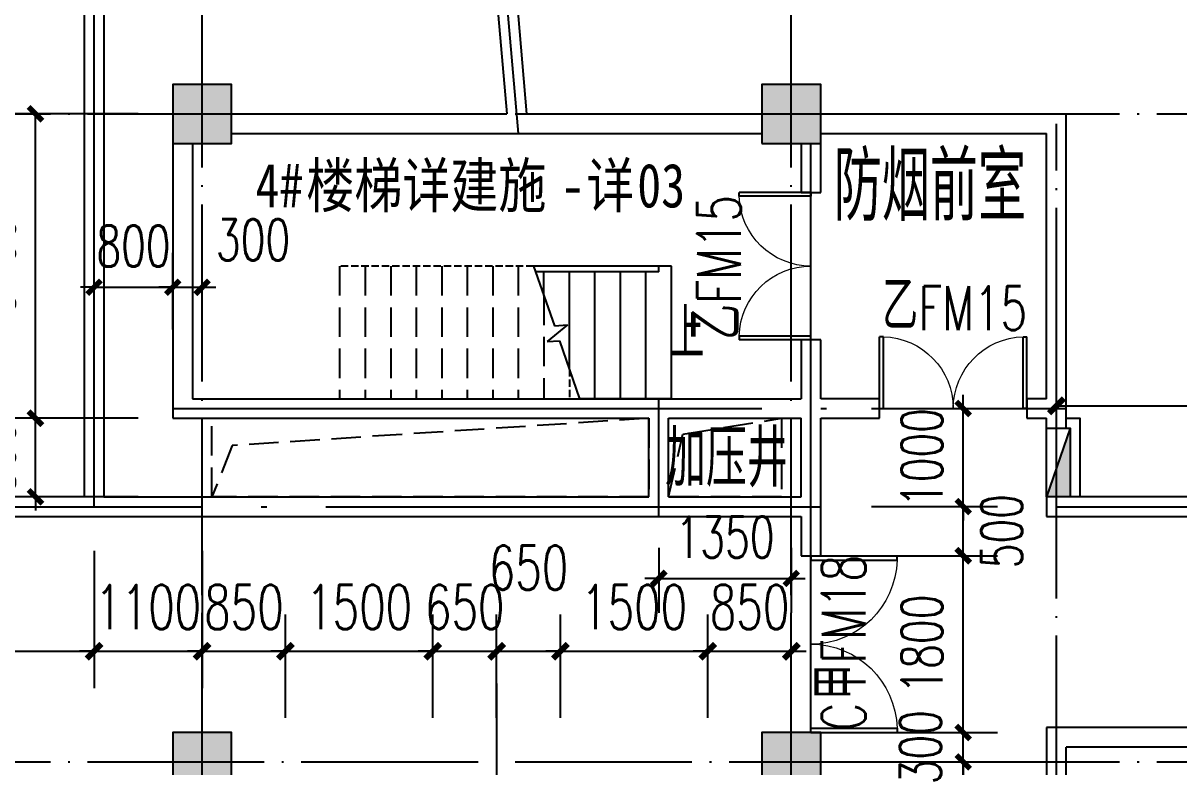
# Model space of a CAD drawing. Extents: x 246015 to 608740, y -108003 to 88400.
# Drawn here: x 362530 to 374301, y 6489 to 14063 of the extents above; entities that cross this region are included whole.
import ezdxf

# ---------------------------------------------------------------- set-up
doc = ezdxf.new("R2010")
doc.units = 0
doc.header["$LTSCALE"] = 3000
doc.header["$MEASUREMENT"] = 0
doc.header["$PDMODE"] = 1
doc.linetypes.add('DASH', pattern=[0.35, 0.25, -0.1])
doc.linetypes.add('DOTE', pattern=[2.42, 2, -0.2, 0.02, -0.2])
doc.layers.get('0').update_dxf_attribs({"linetype": 'CONTINUOUS'})
doc.layers.get('DEFPOINTS').update_dxf_attribs({"linetype": 'CONTINUOUS'})
for name, color, linetype in [('column', 9, 'CONTINUOUS'), ('DIM_SYMB', 3, 'CONTINUOUS'), ('dote', 1, 'DOTE'), ('PUB_DIM', 3, 'CONTINUOUS'), ('PUB_HATCH', 8, 'CONTINUOUS'), ('PUB_TEXT', 7, 'CONTINUOUS'), ('stair', 2, 'CONTINUOUS'), ('WALL', 9, 'CONTINUOUS'), ('WALL-1', 31, 'CONTINUOUS'), ('WINDOW', 4, 'CONTINUOUS'), ('WINDOW_TEXT', 7, 'CONTINUOUS'), ('楼板洞口', 4, 'CONTINUOUS'), ('消火栓', 6, 'CONTINUOUS')]:
    doc.layers.add(name, color=color, linetype=linetype)
doc.styles.add('-黑体', font='simhei.ttf', dxfattribs={"width": 0.8})
doc.styles.add('_TCH_DIM', font='SIMPLEX', dxfattribs={"bigfont": 'GBCBIG'})
doc.styles.add('_TCH_WINDOW', font='SIMPLEX', dxfattribs={"bigfont": 'GBCBIG'})
doc.styles.add('DIM_FONT', font='simplex.shx', dxfattribs={"width": 0.7, "bigfont": 'hztxt.shx'})
doc.dimstyles.new('DIMN140', dxfattribs={"dimscale": 1.4, "dimtxt": 300, "dimasz": 100, "dimexe": 250, "dimexo": 300, "dimgap": 150, "dimtad": 1, "dimdec": 0, "dimzin": 0, "dimdsep": 46, "dimtxsty": 'DIM_FONT', "dimblk": 'ARCHTICK', "dimcen": 0.09, "dimclrt": 7, "dimazin": 2, "dimtfac": 1, "dimtdec": 0, "dimtix": 1, "dimtmove": 2, "dimatfit": 3, "dimfxl": 0, "dimtolj": 1, "dimtzin": 0, "dimarcsym": 0})
doc.dimstyles.new('DIMN150', dxfattribs={"dimscale": 1.5, "dimtxt": 300, "dimasz": 100, "dimexe": 250, "dimexo": 300, "dimgap": 150, "dimtad": 1, "dimdec": 0, "dimzin": 0, "dimdsep": 46, "dimtxsty": 'DIM_FONT', "dimblk": 'ARCHTICK', "dimcen": 0.09, "dimclrt": 7, "dimazin": 2, "dimtfac": 1, "dimtdec": 0, "dimtix": 1, "dimtmove": 2, "dimatfit": 3, "dimfxl": 0, "dimtolj": 1, "dimtzin": 0, "dimarcsym": 0})

# ---------------------------------------------------------------- blocks, each defined once
blk = doc.blocks.new('_ARCHTICK')
at = {"color": 0, "linetype": 'ByBlock', "const_width": 0.4}
blk.add_lwpolyline([(-0.5, -0.5), (0.5, 0.5)], dxfattribs=at)
blk = doc.blocks.new('*D280')
at = {"layer": 'DEFPOINTS', "color": 0}
for p in [(369004, 9139), (370354, 9139), (370354, 8408)]:
    blk.add_point(p, dxfattribs=at)
at = {"layer": 'PUB_DIM', "color": 0, "lineweight": -2}
for p, q in [((369004, 8719), (369004, 8058)), ((370354, 8719), (370354, 8058)), ((369004, 8408), (368864, 8408)), ((369004, 8408), (370354, 8408)), ((370354, 8408), (370494, 8408))]:
    blk.add_line(p, q, dxfattribs=at)
at = {"layer": 'PUB_DIM', "color": 0, "lineweight": -2, "xscale": 140, "yscale": 140, "zscale": 140}
blk.add_blockref('_ARCHTICK', (369004, 8408), dxfattribs=at)
at = {"layer": 'PUB_DIM', "color": 0, "lineweight": -2, "xscale": 140, "yscale": 140, "zscale": 140, "rotation": 180}
blk.add_blockref('_ARCHTICK', (370354, 8408), dxfattribs=at)
at = {"layer": 'PUB_DIM', "color": 7, "insert": (369679, 8828), "char_height": 420, "attachment_point": 5, "style": 'DIM_FONT'}
blk.add_mtext('\\A1;1350', dxfattribs=at)
blk = doc.blocks.new('*D384')
at = {"layer": 'DEFPOINTS', "color": 0}
for p in [(362656, 13139), (364122, 13139), (364122, 10039)]:
    blk.add_point(p, dxfattribs=at)
at = {"layer": 'PUB_DIM', "color": 0, "lineweight": -2}
for p, q in [((363702, 13139), (362306, 13139)), ((362656, 10039), (362656, 13139)), ((363702, 10039), (362306, 10039))]:
    blk.add_line(p, q, dxfattribs=at)
at = {"layer": 'PUB_DIM', "color": 0, "lineweight": -2, "xscale": 140, "yscale": 140, "zscale": 140}
for p, rotation in [((362656, 13139), 90), ((362656, 10039), 270)]:
    blk.add_blockref('_ARCHTICK', p, dxfattribs=dict(at, rotation=rotation))
at = {"layer": 'PUB_DIM', "color": 7, "insert": (362236, 11589), "char_height": 420, "attachment_point": 5, "rotation": 90, "style": 'DIM_FONT'}
blk.add_mtext('\\A1;3100', dxfattribs=at)
blk = doc.blocks.new('*D385')
at = {"layer": 'DEFPOINTS', "color": 0}
for p in [(362656, 10039), (364122, 10039), (364122, 9239)]:
    blk.add_point(p, dxfattribs=at)
at = {"layer": 'PUB_DIM', "color": 0, "lineweight": -2}
for p, q in [((362656, 10039), (362656, 10179)), ((363702, 10039), (362306, 10039)), ((362656, 9239), (362656, 10039)), ((363702, 9239), (362306, 9239)), ((362656, 9239), (362656, 9099))]:
    blk.add_line(p, q, dxfattribs=at)
at = {"layer": 'PUB_DIM', "color": 0, "lineweight": -2, "xscale": 140, "yscale": 140, "zscale": 140}
for p, rotation in [((362656, 10039), 270), ((362656, 9239), 90)]:
    blk.add_blockref('_ARCHTICK', p, dxfattribs=dict(at, rotation=rotation))
at = {"layer": 'PUB_DIM', "color": 7, "insert": (362236, 9639), "char_height": 420, "attachment_point": 5, "rotation": 90, "style": 'DIM_FONT'}
blk.add_mtext('\\A1;800', dxfattribs=at)
blk = doc.blocks.new('*D506')
at = {"layer": 'DEFPOINTS', "color": 0}
for p in [(364354, 11373), (364054, 10522), (364354, 10522)]:
    blk.add_point(p, dxfattribs=at)
at = {"layer": 'PUB_DIM', "color": 0, "lineweight": -2}
for p, q in [((364054, 10942), (364054, 11723)), ((364354, 10942), (364354, 11723)), ((364054, 11373), (363914, 11373)), ((364054, 11373), (364354, 11373)), ((364354, 11373), (364494, 11373))]:
    blk.add_line(p, q, dxfattribs=at)
at = {"layer": 'PUB_DIM', "color": 0, "lineweight": -2, "xscale": 140, "yscale": 140, "zscale": 140}
blk.add_blockref('_ARCHTICK', (364054, 11373), dxfattribs=at)
at = {"layer": 'PUB_DIM', "color": 0, "lineweight": -2, "xscale": 140, "yscale": 140, "zscale": 140, "rotation": 180}
blk.add_blockref('_ARCHTICK', (364354, 11373), dxfattribs=at)
at = {"layer": 'PUB_DIM', "color": 7, "insert": (364872, 11856), "char_height": 420, "attachment_point": 5, "style": 'DIM_FONT'}
blk.add_mtext('\\A1;300', dxfattribs=at)
blk = doc.blocks.new('*D507')
at = {"layer": 'DEFPOINTS', "color": 0}
for p in [(364054, 11373), (363254, 10522), (364054, 10522)]:
    blk.add_point(p, dxfattribs=at)
at = {"layer": 'PUB_DIM', "color": 0, "lineweight": -2}
for p, q in [((363254, 10942), (363254, 11723)), ((364054, 10942), (364054, 11723)), ((363254, 11373), (363114, 11373)), ((363254, 11373), (364054, 11373)), ((364054, 11373), (364194, 11373))]:
    blk.add_line(p, q, dxfattribs=at)
at = {"layer": 'PUB_DIM', "color": 0, "lineweight": -2, "xscale": 140, "yscale": 140, "zscale": 140}
blk.add_blockref('_ARCHTICK', (363254, 11373), dxfattribs=at)
at = {"layer": 'PUB_DIM', "color": 0, "lineweight": -2, "xscale": 140, "yscale": 140, "zscale": 140, "rotation": 180}
blk.add_blockref('_ARCHTICK', (364054, 11373), dxfattribs=at)
at = {"layer": 'PUB_DIM', "color": 7, "insert": (363654, 11793), "char_height": 420, "attachment_point": 5, "style": 'DIM_FONT'}
blk.add_mtext('\\A1;800', dxfattribs=at)
blk = doc.blocks.new('*D508')
at = {"layer": 'DEFPOINTS', "color": 0}
for p in [(370750, 10139), (372105, 10139), (370750, 9139)]:
    blk.add_point(p, dxfattribs=at)
at = {"layer": 'PUB_DIM', "color": 0, "lineweight": -2}
for p, q in [((372105, 10139), (372105, 10279)), ((371170, 10139), (372455, 10139)), ((372105, 9139), (372105, 10139)), ((371170, 9139), (372455, 9139)), ((372105, 9139), (372105, 8999))]:
    blk.add_line(p, q, dxfattribs=at)
at = {"layer": 'PUB_DIM', "color": 0, "lineweight": -2, "xscale": 140, "yscale": 140, "zscale": 140}
for p, rotation in [((372105, 10139), 270), ((372105, 9139), 90)]:
    blk.add_blockref('_ARCHTICK', p, dxfattribs=dict(at, rotation=rotation))
at = {"layer": 'PUB_DIM', "color": 7, "insert": (371685, 9639), "char_height": 420, "attachment_point": 5, "rotation": 90, "style": 'DIM_FONT'}
blk.add_mtext('\\A1;1000', dxfattribs=at)
blk = doc.blocks.new('*D509')
at = {"layer": 'DEFPOINTS', "color": 0}
for p in [(370750, 9139), (372105, 9139), (370750, 8639)]:
    blk.add_point(p, dxfattribs=at)
at = {"layer": 'PUB_DIM', "color": 0, "lineweight": -2}
for p, q in [((371170, 9139), (372455, 9139)), ((372105, 8639), (372105, 9139)), ((371170, 8639), (372455, 8639))]:
    blk.add_line(p, q, dxfattribs=at)
at = {"layer": 'PUB_DIM', "color": 0, "lineweight": -2, "xscale": 140, "yscale": 140, "zscale": 140}
for p, rotation in [((372105, 9139), 90), ((372105, 8639), 270)]:
    blk.add_blockref('_ARCHTICK', p, dxfattribs=dict(at, rotation=rotation))
at = {"layer": 'PUB_DIM', "color": 7, "insert": (372497, 8889), "char_height": 420, "attachment_point": 5, "rotation": 90, "style": 'DIM_FONT'}
blk.add_mtext('\\A1;500', dxfattribs=at)
blk = doc.blocks.new('*D510')
at = {"layer": 'DEFPOINTS', "color": 0}
for p in [(370750, 8639), (372105, 8639), (370750, 6839)]:
    blk.add_point(p, dxfattribs=at)
at = {"layer": 'PUB_DIM', "color": 0, "lineweight": -2}
for p, q in [((371170, 8639), (372455, 8639)), ((372105, 6839), (372105, 8639)), ((371170, 6839), (372455, 6839))]:
    blk.add_line(p, q, dxfattribs=at)
at = {"layer": 'PUB_DIM', "color": 0, "lineweight": -2, "xscale": 140, "yscale": 140, "zscale": 140}
for p, rotation in [((372105, 8639), 90), ((372105, 6839), 270)]:
    blk.add_blockref('_ARCHTICK', p, dxfattribs=dict(at, rotation=rotation))
at = {"layer": 'PUB_DIM', "color": 7, "insert": (371685, 7739), "char_height": 420, "attachment_point": 5, "rotation": 90, "style": 'DIM_FONT'}
blk.add_mtext('\\A1;1800', dxfattribs=at)
blk = doc.blocks.new('*D511')
at = {"layer": 'DEFPOINTS', "color": 0}
for p in [(370750, 6839), (372105, 6839), (370750, 6539)]:
    blk.add_point(p, dxfattribs=at)
at = {"layer": 'PUB_DIM', "color": 0, "lineweight": -2}
for p, q in [((372105, 6839), (372105, 6979)), ((371170, 6839), (372455, 6839)), ((372105, 6539), (372105, 6839)), ((371170, 6539), (372455, 6539)), ((372105, 6539), (372105, 6399))]:
    blk.add_line(p, q, dxfattribs=at)
at = {"layer": 'PUB_DIM', "color": 0, "lineweight": -2, "xscale": 140, "yscale": 140, "zscale": 140}
for p, rotation in [((372105, 6839), 270), ((372105, 6539), 90)]:
    blk.add_blockref('_ARCHTICK', p, dxfattribs=dict(at, rotation=rotation))
at = {"layer": 'PUB_DIM', "color": 7, "insert": (371669, 6689), "char_height": 420, "attachment_point": 5, "rotation": 90, "style": 'DIM_FONT'}
blk.add_mtext('\\A1;300', dxfattribs=at)
blk = doc.blocks.new('*D512')
at = {"layer": 'DEFPOINTS', "color": 0}
for p in [(370750, 6539), (372105, 6539), (370750, 3589)]:
    blk.add_point(p, dxfattribs=at)
at = {"layer": 'PUB_DIM', "color": 0, "lineweight": -2}
for p, q in [((371170, 6539), (372455, 6539)), ((372105, 3589), (372105, 6539)), ((371170, 3589), (372455, 3589))]:
    blk.add_line(p, q, dxfattribs=at)
at = {"layer": 'PUB_DIM', "color": 0, "lineweight": -2, "xscale": 140, "yscale": 140, "zscale": 140}
for p, rotation in [((372105, 6539), 90), ((372105, 3589), 270)]:
    blk.add_blockref('_ARCHTICK', p, dxfattribs=dict(at, rotation=rotation))
at = {"layer": 'PUB_DIM', "color": 7, "insert": (371685, 5064), "char_height": 420, "attachment_point": 5, "rotation": 90, "style": 'DIM_FONT'}
blk.add_mtext('\\A1;2950', dxfattribs=at)
blk = doc.blocks.new('*D815')
at = {"layer": 'DEFPOINTS', "color": 0}
for p in [(370354, 7666), (369503, 6539), (370354, 6539)]:
    blk.add_point(p, dxfattribs=at)
at = {"layer": 'PUB_DIM', "color": 0, "lineweight": -2}
for p, q in [((369503, 6989), (369503, 8041)), ((370354, 6989), (370354, 8041)), ((369503, 7666), (369353, 7666)), ((369503, 7666), (370354, 7666)), ((370354, 7666), (370504, 7666))]:
    blk.add_line(p, q, dxfattribs=at)
at = {"layer": 'PUB_DIM', "color": 0, "lineweight": -2, "xscale": 150, "yscale": 150, "zscale": 150}
blk.add_blockref('_ARCHTICK', (369503, 7666), dxfattribs=at)
at = {"layer": 'PUB_DIM', "color": 0, "lineweight": -2, "xscale": 150, "yscale": 150, "zscale": 150, "rotation": 180}
blk.add_blockref('_ARCHTICK', (370354, 7666), dxfattribs=at)
at = {"layer": 'PUB_DIM', "color": 7, "insert": (369929, 8116), "char_height": 450, "attachment_point": 5, "style": 'DIM_FONT'}
blk.add_mtext('\\A1;850', dxfattribs=at)
blk = doc.blocks.new('*D816')
at = {"layer": 'DEFPOINTS', "color": 0}
for p in [(369503, 7666), (368003, 6539), (369503, 6539)]:
    blk.add_point(p, dxfattribs=at)
at = {"layer": 'PUB_DIM', "color": 0, "lineweight": -2}
for p, q in [((368003, 6989), (368003, 8041)), ((369503, 6989), (369503, 8041)), ((368003, 7666), (367853, 7666)), ((368003, 7666), (369503, 7666)), ((369503, 7666), (369653, 7666))]:
    blk.add_line(p, q, dxfattribs=at)
at = {"layer": 'PUB_DIM', "color": 0, "lineweight": -2, "xscale": 150, "yscale": 150, "zscale": 150}
blk.add_blockref('_ARCHTICK', (368003, 7666), dxfattribs=at)
at = {"layer": 'PUB_DIM', "color": 0, "lineweight": -2, "xscale": 150, "yscale": 150, "zscale": 150, "rotation": 180}
blk.add_blockref('_ARCHTICK', (369503, 7666), dxfattribs=at)
at = {"layer": 'PUB_DIM', "color": 7, "insert": (368753, 8116), "char_height": 450, "attachment_point": 5, "style": 'DIM_FONT'}
blk.add_mtext('\\A1;1500', dxfattribs=at)
blk = doc.blocks.new('*D817')
at = {"layer": 'DEFPOINTS', "color": 0}
for p in [(368003, 7666), (367353, 6539), (368003, 6539)]:
    blk.add_point(p, dxfattribs=at)
at = {"layer": 'PUB_DIM', "color": 0, "lineweight": -2}
for p, q in [((367353, 6989), (367353, 8041)), ((368003, 6989), (368003, 8041)), ((367353, 7666), (368003, 7666))]:
    blk.add_line(p, q, dxfattribs=at)
at = {"layer": 'PUB_DIM', "color": 0, "lineweight": -2, "xscale": 150, "yscale": 150, "zscale": 150, "rotation": 180}
blk.add_blockref('_ARCHTICK', (367353, 7666), dxfattribs=at)
at = {"layer": 'PUB_DIM', "color": 0, "lineweight": -2, "xscale": 150, "yscale": 150, "zscale": 150}
blk.add_blockref('_ARCHTICK', (368003, 7666), dxfattribs=at)
at = {"layer": 'PUB_DIM', "color": 7, "insert": (367678, 8517), "char_height": 450, "attachment_point": 5, "style": 'DIM_FONT'}
blk.add_mtext('\\A1;650', dxfattribs=at)
blk = doc.blocks.new('*D818')
at = {"layer": 'DEFPOINTS', "color": 0}
for p in [(367353, 7666), (366703, 6539), (367353, 6539)]:
    blk.add_point(p, dxfattribs=at)
at = {"layer": 'PUB_DIM', "color": 0, "lineweight": -2}
for p, q in [((366703, 6989), (366703, 8041)), ((367353, 6989), (367353, 8041)), ((366703, 7666), (366553, 7666)), ((366703, 7666), (367353, 7666)), ((367353, 7666), (367503, 7666))]:
    blk.add_line(p, q, dxfattribs=at)
at = {"layer": 'PUB_DIM', "color": 0, "lineweight": -2, "xscale": 150, "yscale": 150, "zscale": 150}
blk.add_blockref('_ARCHTICK', (366703, 7666), dxfattribs=at)
at = {"layer": 'PUB_DIM', "color": 0, "lineweight": -2, "xscale": 150, "yscale": 150, "zscale": 150, "rotation": 180}
blk.add_blockref('_ARCHTICK', (367353, 7666), dxfattribs=at)
at = {"layer": 'PUB_DIM', "color": 7, "insert": (367028, 8116), "char_height": 450, "attachment_point": 5, "style": 'DIM_FONT'}
blk.add_mtext('\\A1;650', dxfattribs=at)
blk = doc.blocks.new('*D819')
at = {"layer": 'DEFPOINTS', "color": 0}
for p in [(366703, 7666), (365203, 6539), (366703, 6539)]:
    blk.add_point(p, dxfattribs=at)
at = {"layer": 'PUB_DIM', "color": 0, "lineweight": -2}
for p, q in [((365203, 6989), (365203, 8041)), ((366703, 6989), (366703, 8041)), ((365203, 7666), (365053, 7666)), ((365203, 7666), (366703, 7666)), ((366703, 7666), (366853, 7666))]:
    blk.add_line(p, q, dxfattribs=at)
at = {"layer": 'PUB_DIM', "color": 0, "lineweight": -2, "xscale": 150, "yscale": 150, "zscale": 150}
blk.add_blockref('_ARCHTICK', (365203, 7666), dxfattribs=at)
at = {"layer": 'PUB_DIM', "color": 0, "lineweight": -2, "xscale": 150, "yscale": 150, "zscale": 150, "rotation": 180}
blk.add_blockref('_ARCHTICK', (366703, 7666), dxfattribs=at)
at = {"layer": 'PUB_DIM', "color": 7, "insert": (365953, 8116), "char_height": 450, "attachment_point": 5, "style": 'DIM_FONT'}
blk.add_mtext('\\A1;1500', dxfattribs=at)
blk = doc.blocks.new('*D820')
at = {"layer": 'DEFPOINTS', "color": 0}
for p in [(365203, 7666), (364354, 6539), (365203, 6539)]:
    blk.add_point(p, dxfattribs=at)
at = {"layer": 'PUB_DIM', "color": 0, "lineweight": -2}
for p, q in [((364354, 6989), (364354, 8041)), ((365203, 6989), (365203, 8041)), ((364354, 7666), (364204, 7666)), ((364354, 7666), (365203, 7666)), ((365203, 7666), (365353, 7666))]:
    blk.add_line(p, q, dxfattribs=at)
at = {"layer": 'PUB_DIM', "color": 0, "lineweight": -2, "xscale": 150, "yscale": 150, "zscale": 150}
blk.add_blockref('_ARCHTICK', (364354, 7666), dxfattribs=at)
at = {"layer": 'PUB_DIM', "color": 0, "lineweight": -2, "xscale": 150, "yscale": 150, "zscale": 150, "rotation": 180}
blk.add_blockref('_ARCHTICK', (365203, 7666), dxfattribs=at)
at = {"layer": 'PUB_DIM', "color": 7, "insert": (364779, 8116), "char_height": 450, "attachment_point": 5, "style": 'DIM_FONT'}
blk.add_mtext('\\A1;850', dxfattribs=at)
blk = doc.blocks.new('*D821')
at = {"layer": 'DEFPOINTS', "color": 0}
for p in [(363254, 9139), (364354, 9139), (364354, 7666)]:
    blk.add_point(p, dxfattribs=at)
at = {"layer": 'PUB_DIM', "color": 0, "lineweight": -2}
for p, q in [((363254, 8689), (363254, 7291)), ((364354, 8689), (364354, 7291)), ((363254, 7666), (363104, 7666)), ((363254, 7666), (364354, 7666)), ((364354, 7666), (364504, 7666))]:
    blk.add_line(p, q, dxfattribs=at)
at = {"layer": 'PUB_DIM', "color": 0, "lineweight": -2, "xscale": 150, "yscale": 150, "zscale": 150}
blk.add_blockref('_ARCHTICK', (363254, 7666), dxfattribs=at)
at = {"layer": 'PUB_DIM', "color": 0, "lineweight": -2, "xscale": 150, "yscale": 150, "zscale": 150, "rotation": 180}
blk.add_blockref('_ARCHTICK', (364354, 7666), dxfattribs=at)
at = {"layer": 'PUB_DIM', "color": 7, "insert": (363804, 8116), "char_height": 450, "attachment_point": 5, "style": 'DIM_FONT'}
blk.add_mtext('\\A1;1100', dxfattribs=at)
blk = doc.blocks.new('*D822')
at = {"layer": 'DEFPOINTS', "color": 0}
for p in [(360454, 9139), (363254, 9139), (363254, 7666)]:
    blk.add_point(p, dxfattribs=at)
at = {"layer": 'PUB_DIM', "color": 0, "lineweight": -2}
for p, q in [((360454, 8689), (360454, 7291)), ((363254, 8689), (363254, 7291)), ((360454, 7666), (363254, 7666))]:
    blk.add_line(p, q, dxfattribs=at)
at = {"layer": 'PUB_DIM', "color": 0, "lineweight": -2, "xscale": 150, "yscale": 150, "zscale": 150, "rotation": 180}
blk.add_blockref('_ARCHTICK', (360454, 7666), dxfattribs=at)
at = {"layer": 'PUB_DIM', "color": 0, "lineweight": -2, "xscale": 150, "yscale": 150, "zscale": 150}
blk.add_blockref('_ARCHTICK', (363254, 7666), dxfattribs=at)
at = {"layer": 'PUB_DIM', "color": 7, "insert": (361854, 8116), "char_height": 450, "attachment_point": 5, "style": 'DIM_FONT'}
blk.add_mtext('\\A1;2800', dxfattribs=at)
blk = doc.blocks.new('*D894')
at = {"layer": 'DEFPOINTS', "color": 0}
for p in [(379354, 10166), (373054, 9139), (379354, 9139)]:
    blk.add_point(p, dxfattribs=at)
at = {"layer": 'PUB_DIM', "color": 0, "lineweight": -2}
for p, q in [((373054, 9589), (373054, 10541)), ((379354, 9589), (379354, 10541)), ((373054, 10166), (379354, 10166))]:
    blk.add_line(p, q, dxfattribs=at)
at = {"layer": 'PUB_DIM', "color": 0, "lineweight": -2, "xscale": 150, "yscale": 150, "zscale": 150, "rotation": 180}
blk.add_blockref('_ARCHTICK', (373054, 10166), dxfattribs=at)
at = {"layer": 'PUB_DIM', "color": 0, "lineweight": -2, "xscale": 150, "yscale": 150, "zscale": 150}
blk.add_blockref('_ARCHTICK', (379354, 10166), dxfattribs=at)
at = {"layer": 'PUB_DIM', "color": 7, "insert": (376204, 10616), "char_height": 450, "attachment_point": 5, "style": 'DIM_FONT'}
blk.add_mtext('\\A1;6300', dxfattribs=at)
blk = doc.blocks.new('_FZH')
blk.add_lwpolyline([(-0.5, -0.5), (0.5, -0.5), (0.5, 0.5), (-0.5, 0.5)], close=True)
at = {"layer": 'PUB_HATCH'}
blk.add_solid([(-0.5, -0.5), (0.5, -0.5), (-0.5, 0.5), (0.5, 0.5)], dxfattribs=at)
blk = doc.blocks.new('$DorLib2D$00000002')
for p, q in [((-0.5, 0), (-0.5, 0.4875)), ((-0.475, 0.4875), (-0.5, 0.4875)), ((-0.475, 0), (-0.475, 0.4875)), ((0.475, 0), (0.475, 0.4875)), ((0.475, 0.4875), (0.5, 0.4875)), ((0.5, 0), (0.5, 0.4875)), ((-0.5, 0), (-0.475, 0)), ((0.5, 0), (0.475, 0))]:
    blk.add_line(p, q)
at = {"lineweight": 13}
for centre, start, end in [((-0.4875, 0), 0, 88.53072), ((0.4875, 0), 91.46928, 180)]:
    blk.add_arc(centre, 0.4875, start, end, dxfattribs=at)
blk = doc.blocks.new('$TwtSys$00000434')
for p, q in [((-0.5, 0.5), (-0.5, -0.5)), ((-0.5, -0.5), (0.5, 0.5)), ((0.5, 0.5), (-0.5, 0.5)), ((0.5, -0.5), (0.5, 0.5)), ((-0.5, -0.5), (0.5, -0.5))]:
    blk.add_line(p, q)
blk.add_solid([(0.5, -0.5), (0.5, 0.5), (-0.5, -0.5)])

msp = doc.modelspace()

# ---------------------------------------------------------------- linework, layer by layer
at = {"layer": 'DIM_SYMB'}
msp.add_lwpolyline([(369330.1, 10913.6, 0, 0, 0), (368593.9, 10913.6, 120, 0, 0), (368143.9, 10913.6, 0, 0, 0)], format="xyseb", dxfattribs=at)
at = {"layer": 'dote', "ltscale": 0.3}
for p, q in [((364353.9, -81061.4), (364353.9, 53538.6)), ((370353.9, -81061.4), (370353.9, 53538.6)), ((295667.9, 13138.6), (554353.9, 13138.6)), ((373053.9, -35355.3), (373053.9, 13038.6)), ((373053.9, 9138.6), (397353.9, 9138.6)), ((367353.5, 3488.6), (367353.5, 7338.6)), ((295667.9, 6538.6), (554353.9, 6538.6))]:
    msp.add_line(p, q, dxfattribs=at)
at = {"layer": 'dote'}
for p, q in [((367575.9, 12938.6), (367247.2, 16695.9)), ((363253.9, 9138.6), (363253.9, 15024.3)), ((370553.9, 6838.6), (370553.9, 13138.6)), ((364053.9, 10138.6), (373153.9, 10138.6)), ((369003.9, 9038.6), (369003.9, 10238.6)), ((358353.9, 9138.6), (370653.9, 9138.6))]:
    msp.add_line(p, q, dxfattribs=at)
at = {"layer": 'stair', "linetype": 'DASH', "ltscale": 0.4}
for p, q in [((365753.9, 11588.6), (365753.9, 10238.6)), ((366013.9, 11588.6), (366013.9, 10238.6)), ((366273.9, 11588.6), (366273.9, 10238.6)), ((366533.9, 11588.6), (366533.9, 10238.6)), ((366793.9, 11588.6), (366793.9, 10238.6)), ((367053.9, 11588.6), (367053.9, 10238.6)), ((367313.9, 11588.6), (367313.9, 10238.6)), ((367573.9, 11588.6), (367573.9, 10238.6)), ((367833.9, 11288.6), (367833.9, 10238.6))]:
    msp.add_line(p, q, dxfattribs=at)
at = {"layer": 'stair', "linetype": 'DASH', "ltscale": 0.1}
for p, q in [((367729.9, 11588.6), (365753.9, 11588.6)), ((368093.9, 10538.6), (368093.9, 10243.6))]:
    msp.add_line(p, q, dxfattribs=at)
at = {"layer": 'stair'}
for p, q in [((369003.9, 11588.6), (367729.9, 11588.6)), ((367729.9, 11588.6), (367941, 10979.7)), ((369003.9, 11588.6), (367729.9, 11588.6)), ((369133.9, 11588.6), (369003.9, 11588.6)), ((369003.9, 11528.6), (369003.9, 11588.6)), ((369133.9, 10238.6), (369133.9, 11588.6)), ((369003.9, 11528.6), (367750.7, 11528.6)), ((367833.9, 11288.6), (367833.9, 11528.6)), ((368093.9, 10538.6), (368093.9, 11528.6)), ((368353.9, 10238.6), (368353.9, 11528.6)), ((368613.9, 10238.6), (368613.9, 11528.6)), ((368873.9, 10238.6), (368873.9, 11528.6)), ((368075.6, 10989.4), (367867, 10819.6)), ((367941, 10979.7), (368075.6, 10989.4)), ((367867, 10819.6), (367993.3, 10828.7)), ((367993.3, 10828.7), (368197.9, 10238.6)), ((369133.9, 10238.6), (368197.9, 10238.6))]:
    msp.add_line(p, q, dxfattribs=at)
at = {"layer": 'WALL'}
for p, q in [((367165, 16487.9), (367458, 13138.6)), ((367364.3, 16505.3), (367658.8, 13138.6)), ((363153.9, 14782.3), (363153.9, 9238.6)), ((363353.9, 14782.3), (363353.9, 9238.6)), ((364653.9, 13138.6), (367458, 13138.6)), ((367658.8, 13138.6), (370053.9, 13138.6)), ((370653.9, 13138.6), (373153.9, 13138.6)), ((373153.9, 10138.6), (373153.9, 13138.6)), ((364053.9, 12838.6), (364053.9, 10038.6)), ((364253.9, 12838.6), (364253.9, 10238.6)), ((364653.9, 12938.6), (367567.2, 12938.6)), ((367567.2, 12938.6), (370053.9, 12938.6)), ((370453.9, 12838.6), (370453.9, 12338.6)), ((370653.9, 12938.6), (372953.9, 12938.6)), ((370653.9, 12338.6), (370653.9, 12838.6)), ((372953.9, 10238.6), (372953.9, 12938.6)), ((370453.9, 12338.6), (370653.9, 12338.6)), ((370653.9, 10838.6), (370453.9, 10838.6)), ((370453.9, 10838.6), (370453.9, 10238.6)), ((370653.9, 10238.6), (370653.9, 10838.6)), ((364253.9, 10238.6), (369003.9, 10238.6)), ((369003.9, 10238.6), (370453.9, 10238.6)), ((371253.9, 10238.6), (370653.9, 10238.6)), ((371253.9, 10038.6), (371253.9, 10238.6)), ((372953.9, 10238.6), (372753.9, 10238.6)), ((372753.9, 10238.6), (372753.9, 10038.6)), ((373153.9, 9938.6), (373153.9, 10138.6)), ((364053.9, 10038.6), (368903.9, 10038.6)), ((368903.9, 9238.6), (368903.9, 10038.6)), ((369103.9, 9238.6), (369103.9, 10038.6)), ((369103.9, 10038.6), (370453.9, 10038.6)), ((370453.9, 9238.6), (370453.9, 10038.6)), ((370653.9, 9138.6), (370653.9, 10038.6)), ((370653.9, 10038.6), (371253.9, 10038.6)), ((372753.9, 10038.6), (372953.9, 10038.6)), ((372953.9, 9938.6), (372953.9, 10038.6)), ((372953.9, 9938.6), (373153.9, 9938.6)), ((363153.9, 9238.6), (360453.9, 9238.6)), ((363353.9, 9238.6), (368903.9, 9238.6)), ((369103.9, 9238.6), (370453.9, 9238.6)), ((377553.9, 9238.6), (372953.9, 9238.6)), ((372953.9, 9238.6), (372953.9, 9038.6)), ((370653.9, 8638.6), (370653.9, 9138.6)), ((360453.9, 9038.6), (363253.9, 9038.6)), ((363253.9, 9038.6), (369003.9, 9038.6)), ((369003.9, 9038.6), (370453.9, 9038.6)), ((370453.9, 9038.6), (370453.9, 8638.6)), ((372953.9, 9038.6), (377553.9, 9038.6)), ((370453.9, 8638.6), (370653.9, 8638.6)), ((379003.9, 6888.6), (372953.9, 6888.6)), ((372953.9, 6888.6), (372953.9, -1161.4)), ((379003.9, 6688.6), (373153.9, 6688.6)), ((373153.9, -1161.4), (373153.9, 6688.6))]:
    msp.add_line(p, q, dxfattribs=at)
at = {"layer": 'WALL-1'}
for points in [[(373153.9, 10038.6), (373293.9, 10038.6), (373293.9, 9238.6)], [(373153.9, 9938.6), (373193.9, 9938.6), (373193.9, 9238.6)]]:
    msp.add_lwpolyline(points, dxfattribs=at)
at = {"layer": '楼板洞口', "linetype": 'DASH', "ltscale": 0.4}
for points in [[(364453.9, 10038.6), (368903.9, 10038.6), (368903.9, 9238.6), (364453.9, 9238.6)], [(369103.9, 10038.6), (370253.9, 10038.6), (370253.9, 9238.6), (369103.9, 9238.6)]]:
    msp.add_lwpolyline(points, close=True, dxfattribs=at)
for points in [[(368903.9, 10038.6), (364660.8, 9761.9), (364453.9, 9238.6)], [(369103.9, 9238.6), (369250.2, 9878.5), (370253.9, 10038.6)]]:
    msp.add_lwpolyline(points, dxfattribs=at)

# ---------------------------------------------------------------- block references
at = {"layer": 'column', "xscale": 600, "yscale": 600, "zscale": 600}
for p in [(364353.9, 13138.6), (370353.9, 13138.6), (364353.9, 6538.6), (370353.9, 6538.6)]:
    msp.add_blockref('_FZH', p, dxfattribs=at)
at = {"layer": 'WINDOW'}
for p, xscale, yscale, zscale, rotation in [((370553.9, 11588.6), 1500, -1500, 1500, 270.0000000000874), ((372003.9, 10138.6), 1500, -1500, 1500, 179.9999999970276), ((370553.9, 7738.6), 1800, -1800, 1800, 89.99999999981655)]:
    msp.add_blockref('$DorLib2D$00000002', p, dxfattribs=dict(at, xscale=xscale, yscale=yscale, zscale=zscale, rotation=rotation))
at = {"layer": '消火栓', "xscale": -700, "yscale": 240, "zscale": 700, "rotation": 89.9999999958792}
msp.add_blockref('$TwtSys$00000434', (373073.9, 9588.6), dxfattribs=at)

# ---------------------------------------------------------------- texts
at = {"layer": 'PUB_TEXT'}
for s, height, style, width, p in [('防烟前室', 700, 'DIM_FONT', 0.7, (370785.9, 12050.3)), ('4#', 448.1, '-黑体', 0.8, (364896.4, 12186.1)), ('楼梯详建施', 448.1, '-黑体', 0.8, (365414.9, 12186.1)), ('详', 448.1, '-黑体', 0.8, (368266.5, 12186.1)), ('03', 448.1, '-黑体', 0.8, (368785, 12186.1)), ('-', 448.1, '-黑体', 0.8, (368007.3, 12186.1))]:
    msp.add_text(s, height=height, dxfattribs=dict(at, style=style, width=width)).set_placement(p)
at = {"layer": 'PUB_TEXT', "style": '_TCH_DIM'}
for s, height, p in [('上', 506.4, (369105.1, 10651.1)), ('加压井', 578.72, (369068.1, 9341.9))]:
    msp.add_text(s, height=height, dxfattribs=at).set_placement(p)
at = {"layer": 'WINDOW_TEXT', "style": '_TCH_WINDOW', "width": 0.705882}
for s, height, rotation, p in [('FM15', 446.25, 90, (369841.5, 11204.8)), ('FM15', 446.25, 360, (371648.2, 10937.3)), ('FM18', 446.25, 90, (371110.9, 7540.4)), ('C', 446.2, 90, (371110.9, 6856.8))]:
    msp.add_text(s, height=height, rotation=rotation, dxfattribs=at).set_placement(p)
at = {"layer": 'WINDOW_TEXT', "style": '_TCH_WINDOW'}
for s, rotation, p in [('乙', 360, (371279.6, 10937.3)), ('乙', 90, (369841.5, 10836.2)), ('甲', 90, (371110.9, 7171.8))]:
    msp.add_text(s, height=506.4, rotation=rotation, dxfattribs=at).set_placement(p)

# ---------------------------------------------------------------- dimensions: what is measured, and where the dimension line sits
at = {"layer": 'PUB_DIM'}
for p1, p2, distance, dimstyle, picture, middle in [((364122.1, 10038.6), (364122.1, 13138.6), 1465.9, 'DIMN140', '*D384', (362236.2, 11588.6)), ((363253.9, 10522.2), (364053.9, 10522.2), 850.6, 'DIMN140', '*D507', (363653.9, 11792.8)), ((373053.9, 9138.6), (379353.9, 9138.6), 1027, 'DIMN150', '*D894', (376203.9, 10615.6)), ((370749.7, 9138.6), (370749.7, 10138.6), -1355.7, 'DIMN140', '*D508', (371685.4, 9638.6)), ((364122.1, 9238.6), (364122.1, 10038.6), 1465.9, 'DIMN140', '*D385', (362236.2, 9638.6)), ((360453.9, 9138.6), (363253.9, 9138.6), -1472.8, 'DIMN150', '*D822', (361853.9, 8115.8)), ((363253.9, 9138.6), (364353.9, 9138.6), -1472.8, 'DIMN150', '*D821', (363803.9, 8115.8)), ((369003.9, 9138.6), (370353.9, 9138.6), -731.1, 'DIMN140', '*D280', (369678.9, 8827.5)), ((370749.7, 6838.6), (370749.7, 8638.6), -1355.7, 'DIMN140', '*D510', (371685.4, 7738.6)), ((364353.9, 6538.6), (365203.5, 6538.6), 1127.2, 'DIMN150', '*D820', (364778.7, 8115.8)), ((365203.5, 6538.6), (366703.5, 6538.6), 1127.2, 'DIMN150', '*D819', (365953.5, 8115.8)), ((366703.5, 6538.6), (367353.5, 6538.6), 1127.2, 'DIMN150', '*D818', (367028.5, 8115.8)), ((368003.5, 6538.6), (369503.5, 6538.6), 1127.2, 'DIMN150', '*D816', (368753.5, 8115.8)), ((369503.5, 6538.6), (370353.9, 6538.6), 1127.2, 'DIMN150', '*D815', (369928.7, 8115.8)), ((370749.7, 3588.6), (370749.7, 6538.6), -1355.7, 'DIMN140', '*D512', (371685.4, 5063.6))]:
    dim = msp.add_aligned_dim(p1=p1, p2=p2, distance=distance, dimstyle=dimstyle, dxfattribs=at)
    dim.commit()
    dim.dimension.update_dxf_attribs({"geometry": picture, "text_midpoint": middle})
for base, p1, p2, angle, dimstyle, picture, middle in [((364353.9, 11372.8), (364053.9, 10522.2), (364353.9, 10522.2), 0, 'DIMN140', '*D506', (364871.9, 11855.8)), ((372105.4, 9138.6), (370749.7, 8638.6), (370749.7, 9138.6), 90, 'DIMN140', '*D509', (372497, 8888.6)), ((368003.5, 7665.8), (367353.5, 6538.6), (368003.5, 6538.6), 0, 'DIMN150', '*D817', (367678.5, 8517)), ((372105.4, 6838.6), (370749.7, 6538.6), (370749.7, 6838.6), 90, 'DIMN140', '*D511', (371668.6, 6688.6))]:
    dim = msp.add_linear_dim(base=base, p1=p1, p2=p2, angle=angle, dimstyle=dimstyle, dxfattribs=at)
    dim.commit()
    dim.dimension.update_dxf_attribs({"geometry": picture, "text_midpoint": middle, "dimtype": 129})

doc.saveas('drawing.dxf')
